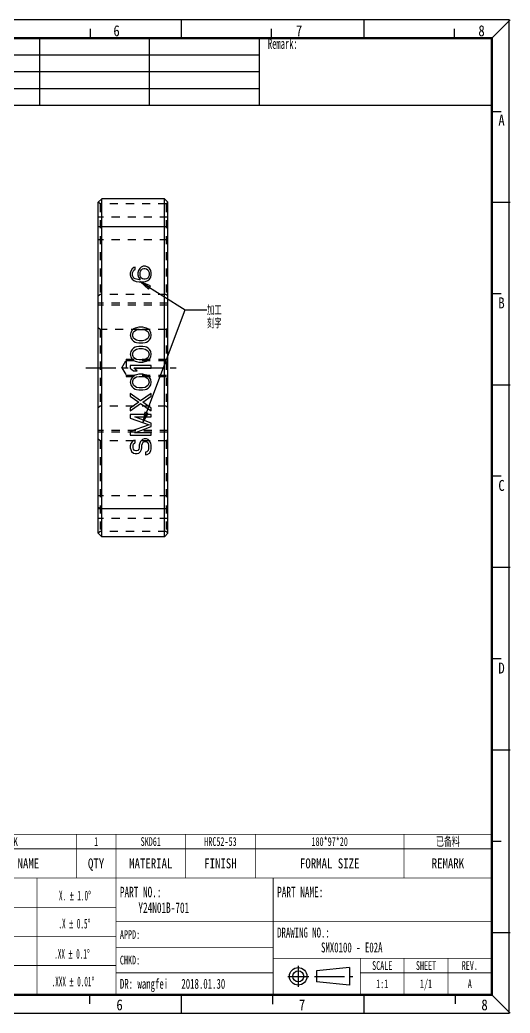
# Model space of a CAD drawing. Header units: millimetres. Extents: x 12 to 416, y 8 to 293.
# Drawn here: x 274.9 to 415.6, y 8.1 to 293.1 of the extents above; entities that cross this region are included whole.
import ezdxf

# ---------------------------------------------------------------- set-up
doc = ezdxf.new("R2010")
doc.units = ezdxf.units.MM
doc.header["$LTSCALE"] = 23.1
doc.linetypes.add('CENTER', pattern=[0.6, 0.375, -0.075, 0.075, -0.075])
doc.linetypes.add('HIDDEN', pattern=[0.2, 0.1, -0.1])
doc.layers.get('0').update_dxf_attribs({"linetype": 'CONTINUOUS'})
for name, color, linetype in [('AXIS', 7, 'CONTINUOUS'), ('DEFAULT_1', 7, 'CENTER'), ('DEFAULT_2', 4, 'HIDDEN'), ('NOTE', 7, 'CONTINUOUS')]:
    doc.layers.add(name, color=color, linetype=linetype)
doc.styles.get("Standard").update_dxf_attribs({"font": 'txt', "width": 0.6})
doc.styles.add('TEXTSTYLE_3', font='txt', dxfattribs={"width": 0.65})
doc.styles.add('TEXTSTYLE_4', font='txt', dxfattribs={"width": 0.8})
doc.styles.add('TEXTSTYLE_5', font='txt', dxfattribs={"width": 0.85})
doc.styles.add('TEXTSTYLE_8', font='txt', dxfattribs={"width": 0.45})
doc.dimstyles.get("Standard").update_dxf_attribs({"dimtxt": 2.5, "dimasz": 3, "dimexe": 1.75, "dimexo": 0.875, "dimtad": 1, "dimdec": 3, "dimzin": 0, "dimdsep": 46, "dimtxsty": 'STANDARD', "dimblk": 'CLOSED', "dimblk1": 'CLOSED', "dimblk2": 'CLOSED', "dimcen": 0.09, "dimadec": 0, "dimazin": 0, "dimtol": 1, "dimtp": 0.001, "dimtm": 0.001, "dimtfac": 1, "dimtdec": 3, "dimtofl": 0, "dimtmove": 0, "dimatfit": 3, "dimldrblk": 'CLOSED', "dimfxl": 1, "dimtolj": 1, "dimtzin": 0, "dimarcsym": 0})

# ---------------------------------------------------------------- blocks, each defined once
blk = doc.blocks.new('*T30')
at = {"color": 0, "linetype": 'ByBlock', "lineweight": -2}
for p, q in [((0, 0), (392.97, 0)), ((0, 0), (0, -19.2)), ((21.2, 0), (21.2, -19.2)), ((52.73, 0), (52.73, -19.2)), ((73.93, 0), (73.93, -19.2)), ((105.46, 0), (105.46, -19.2)), ((136.99, 0), (136.99, -19.2)), ((168.52, 0), (168.52, -19.2)), ((200.05, 0), (200.05, -19.2)), ((231.58, 0), (231.58, -19.2)), ((263.11, 0), (263.11, -19.2)), ((294.64, 0), (294.64, -19.2)), ((326.17, 0), (326.17, -19.2)), ((392.97, 0), (392.97, -19.2)), ((0, -4.8), (326.17, -4.8)), ((0, -9.6), (326.17, -9.6)), ((0, -14.4), (326.17, -14.4)), ((0, -19.2), (392.97, -19.2))]:
    blk.add_line(p, q, dxfattribs=at)
at = {"color": 0, "linetype": 'Continuous'}
for s, insert, char_height, width, attachment_point in [('  Remark:   ', (326.23, -0.06), 3, 66.68, 1), ('Finish Date:', (10.6, -7.2), 2.25, 21.08, 5), ('Future hour:', (63.33, -7.2), 2.25, 21.08, 5), ('Machining Code:', (10.6, -12), 2, 21.08, 5), ('Actual hour:', (63.33, -12), 2.25, 21.08, 5), ('QTY:', (10.6, -16.8), 2.25, 21.08, 5), ('Procedure Date:', (63.33, -16.8), 2, 21.08, 5)]:
    blk.add_mtext(s, dxfattribs=dict(at, insert=insert, char_height=char_height, width=width, attachment_point=attachment_point))
at = {"color": 0, "linetype": 'Continuous', "char_height": 2.25, "width": 21.08, "attachment_point": 5, "line_spacing_factor": 0.9}
for s, insert in [('Order Date: ', (10.6, -2.4)), ('Procedure:', (63.33, -2.4))]:
    blk.add_mtext(s, dxfattribs=dict(at, insert=insert))
blk = doc.blocks.new('*T31')
at = {"color": 2, "linetype": 'Continuous', "const_width": 0.2}
for points in [[(185.555, 46.06), (-0.1, 46.06)], [(0, 0), (0, 46.06)], [(10.58, 33.52), (10.58, 46.06)], [(23.18, 33.52), (23.18, 46.06)], [(66.18, 33.52), (66.18, 46.06)], [(77.58, 0), (77.58, 46.06)], [(97.58, 33.52), (97.58, 46.06)], [(117.58, 33.52), (117.58, 46.06)], [(160.315, 33.52), (160.315, 46.06)], [(185.455, 0), (185.455, 46.06)], [(185.455, 41.87), (0, 41.87)], [(185.455, 33.52), (0, 33.52)], [(30.36, 0), (30.36, 33.52)], [(54.89, 0), (54.89, 33.52)], [(122.72, 0), (122.72, 33.52)], [(77.58, 25.12), (30.36, 25.12)], [(185.455, 20.95), (77.58, 20.95)], [(77.58, 16.79), (30.36, 16.79)], [(122.72, 13.62), (77.58, 13.62)], [(185.455, 10.48), (122.72, 10.48)], [(147.745, 0), (147.745, 10.48)], [(160.315, 0), (160.315, 10.48)], [(172.885, 0), (172.885, 10.48)], [(77.58, 8.4), (30.36, 8.4)], [(122.72, 6.29), (77.58, 6.29)], [(185.455, 6.29), (147.745, 6.29)], [(185.555, 0), (-0.1, 0)]]:
    blk.add_lwpolyline(points, dxfattribs=at)
at = {"layer": 'NOTE', "color": 2, "linetype": 'Continuous', "line_spacing_factor": 0.9}
for s, insert, char_height, width, attachment_point, style in [('1', (5.29, 45.215), 2.5, 3.25, 2, 'TEXTSTYLE_3'), ('E02A', (16.88, 45.215), 2.5, 13, 2, 'TEXTSTYLE_3'), ('M-BLOCK', (44.68, 45.215), 2.5, 28, 2, 'TEXTSTYLE_4'), ('1', (71.88, 45.215), 2.5, 3.25, 2, 'TEXTSTYLE_3'), ('SKD61', (87.58, 45.215), 2.5, 16.25, 2, 'TEXTSTYLE_3'), ('HRC52-53', (107.58, 45.215), 2.5, 26, 2, 'TEXTSTYLE_3'), ('180*97*20', (138.9475, 45.215), 2.5, 29.25, 2, 'TEXTSTYLE_3'), ('已备料 ', (172.885, 45.215), 2.5, 13, 2, 'TEXTSTYLE_3'), ('IT.', (5.29, 39.12), 2.85, 13.68, 2, 'TEXTSTYLE_4'), ('NO.', (16.88, 39.12), 2.85, 13.68, 2, 'TEXTSTYLE_4'), ('WORKPIECE NAME', (44.68, 39.12), 2.85, 63.84, 2, 'TEXTSTYLE_4'), ('QTY', (71.88, 39.12), 2.85, 13.68, 2, 'TEXTSTYLE_4'), ('MATERIAL', (87.58, 39.12), 2.85, 36.48, 2, 'TEXTSTYLE_4'), ('FINISH', (107.58, 39.12), 2.85, 27.36, 2, 'TEXTSTYLE_4'), ('FORMAL SIZE', (138.9475, 39.12), 2.85, 50.16, 2, 'TEXTSTYLE_4'), ('REMARK', (172.885, 39.12), 2.85, 27.36, 2, 'TEXTSTYLE_4'), ('PART NO.:\\P    Y24N01B-701 ', (78.7175, 30.985), 3, 62.4, 1, 'TEXTSTYLE_3'), ('PART NAME:  \\P    ', (123.8575, 30.985), 3, 46.8, 1, 'TEXTSTYLE_3'), ('APPD:  ', (78.7175, 18.535), 2.5, 22.75, 1, 'TEXTSTYLE_3'), ('DRAWING NO.:   \\P          SMX0100 - E02A', (123.8575, 19.2775), 2.85, 88.92, 1, 'TEXTSTYLE_3'), (' \\P \\P \\P \\P \\P \\P \\P \\P \\PTHESE DRAWINGS AND SPECIFICATIONS\\P       ARE THE PROPERTY OF\\P      AMPHENOL CORPORATION\\P  AND SHALL NOT BE REPRODUCED OR\\P COPIED OR USED AS THE BASIS FOR\\PTHE MANUFACTURE OR SALE OF APPARATUS\\PWITHOUT THE WRITTEN PERMISSION OF\\P      AMPHENOL CORPORATION. ', (1.1375, 31.77), 1.2, 56.16, 1, 'TEXTSTYLE_3'), ('CHKD:', (78.7175, 11.205), 2.5, 16.25, 1, 'TEXTSTYLE_3'), ('SCALE', (154.03, 9.635), 2.5, 16.25, 2, 'TEXTSTYLE_3'), ('SHEET', (166.6, 9.635), 2.5, 16.25, 2, 'TEXTSTYLE_3'), ('REV.', (179.17, 9.635), 2.5, 13, 2, 'TEXTSTYLE_3'), ('DR: wangfei   2018.01.30', (78.7175, 4.57), 2.85, 88.92, 1, 'TEXTSTYLE_3'), ('1:1', (154.03, 4.395), 2.5, 9.75, 2, 'TEXTSTYLE_3'), ('1/1', (166.6, 4.395), 2.5, 9.75, 2, 'TEXTSTYLE_3'), ('A', (179.17, 4.395), 2.5, 3.25, 2, 'TEXTSTYLE_3')]:
    blk.add_mtext(s, dxfattribs=dict(at, insert=insert, char_height=char_height, width=width, attachment_point=attachment_point, style=style))
blk = doc.blocks.new('_CLOSED')
at = {"color": 0, "linetype": 'ByBlock'}
for p, q in [((0, 0), (-1, 0.183)), ((-1, 0.183), (-1, -0.183)), ((-1, -0.183), (0, 0)), ((-1, 0), (0, 0))]:
    blk.add_line(p, q, dxfattribs=at)

msp = doc.modelspace()

# ---------------------------------------------------------------- linework, layer by layer
at = {"color": 7, "linetype": 'Continuous'}
for p, q in [((415.3445, 293.0561), (12.216, 293.0561)), ((321.3062, 287.8187), (321.3062, 293.0577)), ((373.6957, 287.8187), (373.6957, 293.0577)), ((410.3683, 287.8187), (415.6072, 293.0577)), ((415.3445, 8.0571), (415.3445, 293.0561)), ((295.1114, 287.8187), (295.1114, 290.4382)), ((347.099, 287.8187), (347.099, 290.4382)), ((399.6668, 287.8187), (399.6668, 290.4382)), ((412.9878, 266.6605), (410.3683, 266.6605)), ((298.3699, 241.7355), (297.3699, 240.7355)), ((297.3699, 145.7355), (297.3699, 240.7355)), ((298.3699, 144.7355), (298.3699, 241.7355)), ((316.3699, 241.7355), (298.3699, 241.7355)), ((316.3699, 144.7355), (316.3699, 241.7355)), ((317.3699, 240.7355), (316.3699, 241.7355)), ((317.3699, 145.7355), (317.3699, 240.7355)), ((415.6072, 240.6682), (410.3683, 240.6682)), ((297.3699, 233.7355), (317.3699, 233.7355)), ((310.2735, 222.3605), (309.6352, 222.1105)), ((310.9118, 222.3605), (310.2735, 222.3605)), ((311.5501, 222.1105), (310.9118, 222.3605)), ((306.699, 220.9855), (306.5713, 220.3605)), ((306.5713, 220.3605), (306.5713, 219.8605)), ((306.5713, 219.8605), (306.699, 219.2355)), ((307.082, 221.6105), (306.699, 220.9855)), ((307.5926, 221.9855), (307.082, 221.6105)), ((307.2096, 220.4855), (307.3373, 220.8605)), ((307.2096, 219.7355), (307.2096, 220.4855)), ((307.3373, 219.3605), (307.2096, 219.7355)), ((307.3373, 220.8605), (307.5926, 221.2355)), ((307.9756, 222.1105), (307.5926, 221.9855)), ((307.5926, 221.2355), (307.9756, 221.4855)), ((307.9756, 221.4855), (307.9756, 222.1105)), ((308.8692, 221.1105), (308.7415, 220.4855)), ((308.7415, 220.4855), (308.7415, 219.8605)), ((308.7415, 219.8605), (308.8692, 219.2355)), ((309.2522, 221.7355), (308.8692, 221.1105)), ((309.6352, 222.1105), (309.2522, 221.7355)), ((309.3798, 220.6105), (309.5075, 220.9855)), ((309.3798, 219.7355), (309.3798, 220.6105)), ((309.5075, 219.3605), (309.3798, 219.7355)), ((309.5075, 220.9855), (309.7628, 221.3605)), ((309.7628, 221.3605), (310.0181, 221.6105)), ((310.0181, 221.6105), (310.4011, 221.7355)), ((310.4011, 221.7355), (310.7841, 221.7355)), ((310.7841, 221.7355), (311.1671, 221.6105)), ((311.1671, 221.6105), (311.5501, 221.3605)), ((312.0607, 221.7355), (311.5501, 222.1105)), ((311.5501, 221.3605), (311.8054, 220.9855)), ((311.8054, 220.9855), (311.933, 220.6105)), ((311.933, 219.7355), (311.8054, 219.3605)), ((311.933, 220.6105), (311.933, 219.7355)), ((312.4437, 221.1105), (312.0607, 221.7355)), ((312.5713, 220.4855), (312.4437, 221.1105)), ((312.4437, 219.2355), (312.5713, 219.8605)), ((312.5713, 219.8605), (312.5713, 220.4855)), ((306.699, 219.2355), (307.082, 218.6105)), ((307.082, 218.6105), (307.5926, 218.2355)), ((307.5926, 218.9855), (307.3373, 219.3605)), ((307.9756, 218.7355), (307.5926, 218.9855)), ((307.5926, 218.2355), (308.2309, 217.9855)), ((308.3586, 218.6105), (307.9756, 218.7355)), ((308.2309, 217.9855), (309.1245, 217.8605)), ((309.1245, 218.4855), (308.3586, 218.6105)), ((308.8692, 219.2355), (309.3798, 218.4855)), ((309.3798, 218.4855), (309.1245, 218.4855)), ((309.1245, 217.8605), (310.0181, 217.8605)), ((309.7628, 218.9855), (309.5075, 219.3605)), ((310.0181, 218.7355), (309.7628, 218.9855)), ((310.4011, 218.6105), (310.0181, 218.7355)), ((310.0181, 217.8605), (310.9118, 217.9855)), ((310.7841, 218.6105), (310.4011, 218.6105)), ((311.1671, 218.7355), (310.7841, 218.6105)), ((310.9118, 217.9855), (311.5501, 218.2355)), ((311.5501, 218.9855), (311.1671, 218.7355)), ((311.8054, 219.3605), (311.5501, 218.9855)), ((311.5501, 218.2355), (312.0607, 218.6105)), ((312.0607, 218.6105), (312.4437, 219.2355)), ((412.9878, 214.4711), (410.3683, 214.4711)), ((306.699, 203.3605), (306.5713, 202.6105)), ((306.5713, 202.6105), (306.699, 201.8605)), ((307.082, 203.9855), (306.699, 203.3605)), ((307.465, 204.3605), (307.082, 203.9855)), ((307.2096, 202.6105), (307.3373, 203.2355)), ((307.3373, 201.9855), (307.2096, 202.6105)), ((307.3373, 203.2355), (307.5926, 203.6105)), ((307.9756, 204.6105), (307.465, 204.3605)), ((307.5926, 203.6105), (308.3586, 204.1105)), ((308.3586, 204.7355), (307.9756, 204.6105)), ((308.9969, 204.8605), (308.3586, 204.7355)), ((308.3586, 204.1105), (309.1245, 204.2355)), ((310.1458, 204.8605), (308.9969, 204.8605)), ((309.1245, 204.2355), (310.0181, 204.2355)), ((310.0181, 204.2355), (310.7841, 204.1105)), ((310.7841, 204.7355), (310.1458, 204.8605)), ((311.1671, 204.6105), (310.7841, 204.7355)), ((310.7841, 204.1105), (311.5501, 203.6105)), ((311.6777, 204.3605), (311.1671, 204.6105)), ((311.5501, 203.6105), (311.8054, 203.2355)), ((312.0607, 203.9855), (311.6777, 204.3605)), ((311.8054, 203.2355), (311.933, 202.6105)), ((311.933, 202.6105), (311.8054, 201.9855)), ((312.4437, 203.3605), (312.0607, 203.9855)), ((312.5713, 202.6105), (312.4437, 203.3605)), ((312.4437, 201.8605), (312.5713, 202.6105)), ((306.699, 201.8605), (307.082, 201.2355)), ((307.082, 201.2355), (307.465, 200.8605)), ((307.5926, 201.6105), (307.3373, 201.9855)), ((307.465, 200.8605), (307.9756, 200.6105)), ((308.3586, 201.1105), (307.5926, 201.6105)), ((307.9756, 200.6105), (308.3586, 200.4855)), ((309.1245, 200.9855), (308.3586, 201.1105)), ((308.3586, 200.4855), (308.9969, 200.3605)), ((308.9969, 200.3605), (310.1458, 200.3605)), ((310.0181, 200.9855), (309.1245, 200.9855)), ((310.7841, 201.1105), (310.0181, 200.9855)), ((310.1458, 200.3605), (310.7841, 200.4855)), ((311.5501, 201.6105), (310.7841, 201.1105)), ((310.7841, 200.4855), (311.1671, 200.6105)), ((311.1671, 200.6105), (311.6777, 200.8605)), ((311.8054, 201.9855), (311.5501, 201.6105)), ((311.6777, 200.8605), (312.0607, 201.2355)), ((312.0607, 201.2355), (312.4437, 201.8605)), ((306.699, 197.8605), (306.5713, 197.1105)), ((306.5713, 197.1105), (306.699, 196.3605)), ((307.082, 198.4855), (306.699, 197.8605)), ((307.465, 198.8605), (307.082, 198.4855)), ((307.2096, 197.1105), (307.3373, 197.7355)), ((307.3373, 196.4855), (307.2096, 197.1105)), ((307.3373, 197.7355), (307.5926, 198.1105)), ((307.9756, 199.1105), (307.465, 198.8605)), ((307.5926, 198.1105), (308.3586, 198.6105)), ((308.3586, 199.2355), (307.9756, 199.1105)), ((308.9969, 199.3605), (308.3586, 199.2355)), ((308.3586, 198.6105), (309.1245, 198.7355)), ((310.1458, 199.3605), (308.9969, 199.3605)), ((309.1245, 198.7355), (310.0181, 198.7355)), ((310.0181, 198.7355), (310.7841, 198.6105)), ((310.7841, 199.2355), (310.1458, 199.3605)), ((311.1671, 199.1105), (310.7841, 199.2355)), ((310.7841, 198.6105), (311.5501, 198.1105)), ((311.6777, 198.8605), (311.1671, 199.1105)), ((311.5501, 198.1105), (311.8054, 197.7355)), ((312.0607, 198.4855), (311.6777, 198.8605)), ((311.8054, 197.7355), (311.933, 197.1105)), ((311.933, 197.1105), (311.8054, 196.4855)), ((312.4437, 197.8605), (312.0607, 198.4855)), ((312.5713, 197.1105), (312.4437, 197.8605)), ((312.4437, 196.3605), (312.5713, 197.1105)), ((306.5713, 193.8605), (306.5713, 193.1105)), ((312.5713, 193.8605), (306.5713, 193.8605)), ((306.699, 196.3605), (307.082, 195.7355)), ((307.082, 195.7355), (307.465, 195.3605)), ((307.5926, 196.1105), (307.3373, 196.4855)), ((307.465, 195.3605), (307.9756, 195.1105)), ((308.3586, 195.6105), (307.5926, 196.1105)), ((307.9756, 195.1105), (308.3586, 194.9855)), ((309.1245, 195.4855), (308.3586, 195.6105)), ((308.3586, 194.9855), (308.9969, 194.8605)), ((308.9969, 194.8605), (310.1458, 194.8605)), ((310.0181, 195.4855), (309.1245, 195.4855)), ((310.7841, 195.6105), (310.0181, 195.4855)), ((310.1458, 194.8605), (310.7841, 194.9855)), ((311.5501, 196.1105), (310.7841, 195.6105)), ((310.7841, 194.9855), (311.1671, 195.1105)), ((311.1671, 195.1105), (311.6777, 195.3605)), ((311.8054, 196.4855), (311.5501, 196.1105)), ((311.6777, 195.3605), (312.0607, 195.7355)), ((312.0607, 195.7355), (312.4437, 196.3605)), ((312.5713, 193.1105), (312.5713, 193.8605)), ((306.5713, 193.1105), (307.465, 192.3605)), ((307.465, 192.3605), (308.4862, 192.3605)), ((307.9756, 191.1105), (307.465, 190.8605)), ((307.5926, 193.1105), (312.5713, 193.1105)), ((308.4862, 192.3605), (307.5926, 193.1105)), ((308.3586, 191.2355), (307.9756, 191.1105)), ((308.9969, 191.3605), (308.3586, 191.2355)), ((310.1458, 191.3605), (308.9969, 191.3605)), ((310.7841, 191.2355), (310.1458, 191.3605)), ((311.1671, 191.1105), (310.7841, 191.2355)), ((311.6777, 190.8605), (311.1671, 191.1105)), ((306.699, 189.8605), (306.5713, 189.1105)), ((306.5713, 189.1105), (306.699, 188.3605)), ((307.082, 190.4855), (306.699, 189.8605)), ((306.699, 188.3605), (307.082, 187.7355)), ((307.465, 190.8605), (307.082, 190.4855)), ((307.2096, 189.1105), (307.3373, 189.7355)), ((307.3373, 188.4855), (307.2096, 189.1105)), ((307.3373, 189.7355), (307.5926, 190.1105)), ((307.5926, 188.1105), (307.3373, 188.4855)), ((307.5926, 190.1105), (308.3586, 190.6105)), ((308.3586, 187.6105), (307.5926, 188.1105)), ((308.3586, 190.6105), (309.1245, 190.7355)), ((309.1245, 190.7355), (310.0181, 190.7355)), ((310.0181, 190.7355), (310.7841, 190.6105)), ((310.7841, 190.6105), (311.5501, 190.1105)), ((311.5501, 188.1105), (310.7841, 187.6105)), ((311.5501, 190.1105), (311.8054, 189.7355)), ((311.8054, 188.4855), (311.5501, 188.1105)), ((312.0607, 190.4855), (311.6777, 190.8605)), ((311.8054, 189.7355), (311.933, 189.1105)), ((311.933, 189.1105), (311.8054, 188.4855)), ((312.4437, 189.8605), (312.0607, 190.4855)), ((312.0607, 187.7355), (312.4437, 188.3605)), ((312.5713, 189.1105), (312.4437, 189.8605)), ((312.4437, 188.3605), (312.5713, 189.1105)), ((415.6072, 188.2787), (410.3683, 188.2787)), ((309.5075, 183.7355), (306.5713, 185.8605)), ((306.5713, 185.8605), (306.5713, 185.1105)), ((307.082, 187.7355), (307.465, 187.3605)), ((307.465, 187.3605), (307.9756, 187.1105)), ((307.9756, 187.1105), (308.3586, 186.9855)), ((309.1245, 187.4855), (308.3586, 187.6105)), ((308.3586, 186.9855), (308.9969, 186.8605)), ((308.9969, 186.8605), (310.1458, 186.8605)), ((310.0181, 187.4855), (309.1245, 187.4855)), ((312.5713, 185.8605), (309.5075, 183.7355)), ((310.7841, 187.6105), (310.0181, 187.4855)), ((310.1458, 186.8605), (310.7841, 186.9855)), ((310.7841, 186.9855), (311.1671, 187.1105)), ((311.1671, 187.1105), (311.6777, 187.3605)), ((311.6777, 187.3605), (312.0607, 187.7355)), ((312.5713, 185.1105), (312.5713, 185.8605)), ((306.5713, 185.1105), (308.9969, 183.3605)), ((308.9969, 183.3605), (306.5713, 181.6105)), ((306.5713, 180.8605), (309.5075, 182.9855)), ((309.5075, 182.9855), (312.5713, 180.8605)), ((310.1458, 183.3605), (312.5713, 185.1105)), ((312.5713, 181.6105), (310.1458, 183.3605)), ((306.5713, 181.6105), (306.5713, 180.8605)), ((312.5713, 179.8605), (306.5713, 179.8605)), ((306.5713, 179.8605), (306.5713, 178.7355)), ((312.5713, 180.8605), (312.5713, 181.6105)), ((312.5713, 179.1105), (312.5713, 179.8605)), ((306.5713, 178.7355), (311.933, 176.8605)), ((311.933, 176.8605), (306.5713, 174.9855)), ((307.8479, 179.1105), (312.5713, 179.1105)), ((312.5713, 177.3605), (307.8479, 179.1105)), ((312.5713, 176.3605), (312.5713, 177.3605)), ((306.5713, 174.9855), (306.5713, 173.8605)), ((306.5713, 173.8605), (312.5713, 173.8605)), ((307.8479, 174.6105), (312.5713, 176.3605)), ((312.5713, 174.6105), (307.8479, 174.6105)), ((312.5713, 173.8605), (312.5713, 174.6105)), ((306.699, 171.4855), (306.5713, 170.8605)), ((307.082, 171.9855), (306.699, 171.4855)), ((307.5926, 172.3605), (307.082, 171.9855)), ((307.3373, 170.9855), (307.465, 171.3605)), ((307.465, 171.3605), (307.7203, 171.6105)), ((307.9756, 172.4855), (307.5926, 172.3605)), ((307.7203, 171.6105), (307.9756, 171.7355)), ((307.9756, 171.7355), (307.9756, 172.4855)), ((309.2522, 171.6105), (309.1245, 170.9855)), ((309.5075, 172.1105), (309.2522, 171.6105)), ((310.0181, 172.6105), (309.5075, 172.1105)), ((309.8905, 170.9855), (310.0181, 171.4855)), ((310.5288, 172.8605), (310.0181, 172.6105)), ((310.0181, 171.4855), (310.2735, 171.8605)), ((310.2735, 171.8605), (310.6564, 172.1105)), ((311.1671, 172.8605), (310.5288, 172.8605)), ((310.6564, 172.1105), (311.0394, 172.1105)), ((311.0394, 172.1105), (311.4224, 171.8605)), ((311.6777, 172.6105), (311.1671, 172.8605)), ((311.4224, 171.8605), (311.6777, 171.4855)), ((312.1884, 172.1105), (311.6777, 172.6105)), ((311.6777, 171.4855), (311.8054, 170.9855)), ((312.4437, 171.6105), (312.1884, 172.1105)), ((312.5713, 170.9855), (312.4437, 171.6105)), ((306.5713, 170.8605), (306.5713, 170.2355)), ((306.5713, 170.2355), (306.699, 169.7355)), ((306.699, 169.7355), (306.9543, 169.2355)), ((306.9543, 169.2355), (307.465, 168.7355)), ((307.3373, 170.2355), (307.3373, 170.9855)), ((307.465, 169.8605), (307.3373, 170.2355)), ((307.7203, 169.4855), (307.465, 169.8605)), ((307.465, 168.7355), (307.9756, 168.6105)), ((308.1032, 169.3605), (307.7203, 169.4855)), ((307.9756, 168.6105), (308.4862, 168.6105)), ((308.3586, 169.3605), (308.1032, 169.3605)), ((308.7415, 169.4855), (308.3586, 169.3605)), ((308.4862, 168.6105), (308.9969, 168.7355)), ((308.9969, 169.8605), (308.7415, 169.4855)), ((309.1245, 170.2355), (308.9969, 169.8605)), ((308.9969, 168.7355), (309.5075, 169.2355)), ((309.1245, 170.9855), (309.1245, 170.2355)), ((309.5075, 169.2355), (309.7628, 169.7355)), ((309.7628, 169.7355), (309.8905, 170.2355)), ((309.8905, 170.2355), (309.8905, 170.9855)), ((311.2947, 169.1105), (310.9118, 168.9855)), ((310.9118, 168.9855), (310.9118, 168.2355)), ((310.9118, 168.2355), (311.4224, 168.3605)), ((311.6777, 169.4855), (311.2947, 169.1105)), ((311.4224, 168.3605), (312.0607, 168.7355)), ((311.8054, 169.9855), (311.6777, 169.4855)), ((311.8054, 170.9855), (311.8054, 169.9855)), ((312.0607, 168.7355), (312.4437, 169.3605)), ((312.4437, 169.3605), (312.5713, 169.9855)), ((312.5713, 169.9855), (312.5713, 170.9855)), ((412.9878, 162.084), (410.3683, 162.084)), ((317.3699, 152.7355), (297.3699, 152.7355)), ((297.3699, 145.7355), (298.3699, 144.7355)), ((317.3699, 145.7355), (316.3699, 144.7355)), ((316.3699, 144.7355), (298.3699, 144.7355)), ((415.6072, 135.8892), (410.3683, 135.8892)), ((412.9878, 109.6945), (410.3683, 109.6945)), ((415.6072, 83.4997), (410.3683, 83.4997)), ((412.9878, 57.305), (410.3683, 57.305)), ((415.6072, 31.1103), (410.3683, 31.1103)), ((294.9423, 10.6784), (294.9423, 13.2978)), ((321.3062, 8.0589), (321.3062, 13.2978)), ((347.5009, 10.6754), (347.5009, 13.2948)), ((373.6957, 8.0589), (373.6957, 13.2978)), ((399.8904, 10.6784), (399.8904, 13.2978)), ((410.3683, 13.2978), (415.6072, 8.0589)), ((12.216, 8.0571), (415.3445, 8.0571))]:
    msp.add_line(p, q, dxfattribs=at)
at = {"color": 1, "linetype": 'Continuous'}
for p, q in [((369.4843, 21.1303), (360.0542, 20.1873)), ((360.0542, 20.1873), (360.0542, 17.0439)), ((369.4843, 21.1303), (369.4843, 16.1009)), ((369.4843, 16.1009), (360.0542, 17.0439))]:
    msp.add_line(p, q, dxfattribs=at)
at = {"color": 7, "linetype": 'Continuous', "const_width": 0.7}
for points in [[(410.3683, 287.8187), (17.4472, 287.8187)], [(410.3683, 13.2978), (410.3683, 287.8187)], [(17.4472, 13.2978), (410.3683, 13.2978)]]:
    msp.add_lwpolyline(points, dxfattribs=at)
at = {"color": 1, "linetype": 'Continuous'}
for radius in [2.5147, 1.5717]:
    msp.add_circle((354.7699, 18.6156), radius, dxfattribs=at)
at = {"layer": 'AXIS', "color": 1, "linetype": 'CENTER'}
msp.add_line((293.7748, 193.2355), (320.965, 193.2355), dxfattribs=at)
at = {"layer": 'DEFAULT_1', "color": 6, "linetype": 'CENTER'}
for p, q in [((354.7699, 21.646), (354.7699, 15.5852)), ((351.7395, 18.6156), (357.8003, 18.6156)), ((359.4194, 18.6156), (370.4796, 18.6156))]:
    msp.add_line(p, q, dxfattribs=at)
at = {"layer": 'DEFAULT_2', "color": 4, "linetype": 'HIDDEN'}
for p, q in [((297.8699, 240.2355), (297.3699, 240.7355)), ((297.8699, 240.2355), (297.8699, 214.2355)), ((316.8699, 240.2355), (297.8699, 240.2355)), ((316.8699, 240.2355), (317.3699, 240.7355)), ((316.8699, 240.2355), (316.8699, 214.2355)), ((317.3699, 236.4855), (297.3699, 236.4855)), ((317.3699, 229.9855), (297.3699, 229.9855)), ((297.8699, 214.2355), (297.3699, 213.7355)), ((316.8699, 214.2355), (297.8699, 214.2355)), ((316.8699, 214.2355), (317.3699, 213.7355)), ((317.3699, 211.7355), (297.3699, 211.7355)), ((317.3699, 211.2355), (297.3699, 211.2355)), ((297.8699, 204.2355), (297.3699, 204.7355)), ((297.8699, 204.2355), (297.8699, 182.2355)), ((309.1245, 204.2355), (297.8699, 204.2355)), ((316.8699, 204.2355), (310.0181, 204.2355)), ((316.8699, 204.2355), (317.3699, 204.7355)), ((316.8699, 204.2355), (316.8699, 182.2355)), ((304.1081, 193.2355), (305.3699, 195.3355)), ((305.3699, 195.7355), (305.3699, 190.7355)), ((305.3699, 195.7355), (317.3699, 195.7355)), ((305.3699, 195.3355), (317.3699, 195.3355)), ((304.1081, 193.2355), (305.3699, 191.1355)), ((305.3699, 191.1355), (317.3699, 191.1355)), ((305.3699, 190.7355), (309.1245, 190.7355)), ((310.0181, 190.7355), (317.3699, 190.7355)), ((297.8699, 182.2355), (297.3699, 181.7355)), ((316.8699, 182.2355), (297.8699, 182.2355)), ((316.8699, 182.2355), (317.3699, 181.7355)), ((317.3699, 175.2355), (297.3699, 175.2355)), ((317.3699, 174.7355), (297.3699, 174.7355)), ((297.8699, 172.2355), (297.3699, 172.7355)), ((316.8699, 172.2355), (297.8699, 172.2355)), ((297.8699, 172.2355), (297.8699, 146.2355)), ((316.8699, 172.2355), (317.3699, 172.7355)), ((316.8699, 172.2355), (316.8699, 146.2355)), ((317.3699, 156.4855), (297.3699, 156.4855)), ((298.3699, 152.7355), (297.3699, 153.1497)), ((316.3699, 152.7355), (317.3699, 153.1497)), ((317.3699, 149.9855), (297.3699, 149.9855)), ((297.8699, 146.2355), (297.3699, 145.7355)), ((316.8699, 146.2355), (297.8699, 146.2355)), ((316.8699, 146.2355), (317.3699, 145.7355))]:
    msp.add_line(p, q, dxfattribs=at)

# ---------------------------------------------------------------- block references
for name, p in [('*T30', (17.3818, 287.7958)), ('*T31', (224.8588, 13.3273))]:
    msp.add_blockref(name, p)

# ---------------------------------------------------------------- texts
at = {"color": 7, "linetype": 'Continuous', "char_height": 3.1434, "width": 2.671864, "line_spacing_factor": 0.9, "style": 'TEXTSTYLE_5'}
for s, insert, attachment_point in [('6', (302.6196, 291.5066), 2), ('7', (355.0091, 291.5066), 2), ('8', (407.3985, 291.5066), 2), ('A', (414.0404, 265.8151), 3), ('B', (414.0404, 213.4257), 3), ('C', (414.0404, 161.0362), 3), ('D', (414.0404, 108.6467), 3), ('6', (303.4825, 12.0056), 2), ('7', (355.872, 12.0056), 2), ('8', (408.2615, 12.0056), 2)]:
    msp.add_mtext(s, dxfattribs=dict(at, insert=insert, attachment_point=attachment_point))
at = {"layer": 'NOTE', "color": 2, "linetype": 'Continuous', "insert": (328.5803, 211.069), "char_height": 2.5, "width": 6, "attachment_point": 1, "line_spacing_factor": 0.9}
msp.add_mtext('加工刻字', dxfattribs=at)
at = {"layer": 'NOTE', "color": 2, "linetype": 'Continuous', "char_height": 2.8, "attachment_point": 1, "line_spacing_factor": 0.9, "style": 'TEXTSTYLE_8'}
for s, insert, width in [('X. \\Fgdt;{\\Fgdt;`}\\Ftxt; 1.0\\Fgdt;{\\Fgdt;~}', (286.0888, 43.1922), 13.953333), ('.X \\Fgdt;{\\Fgdt;`}\\Ftxt; 0.5\\Fgdt;{\\Fgdt;~}', (285.9392, 35.1641), 13.953333), ('.XX \\Fgdt;{\\Fgdt;`}\\Ftxt; 0.1\\Fgdt;{\\Fgdt;~}', (284.726, 26.4745), 15.213333), ('.XXX \\Fgdt;{\\Fgdt;`}\\Ftxt; 0.01\\Fgdt;{\\Fgdt;~}', (283.9826, 18.5265), 17.733333)]:
    msp.add_mtext(s, dxfattribs=dict(at, insert=insert, width=width))

# ---------------------------------------------------------------- leaders
at = {"layer": 'NOTE', "color": 2, "linetype": 'Continuous', "annotation_type": 0, "has_hookline": 1, "hookline_direction": 1, "text_width": 4.0894}
for points in [[(309.5068, 217.8605), (322.3303, 209.819), (328.5803, 209.819)], [(310.1528, 177.483), (322.3303, 209.819), (328.5803, 209.819)]]:
    msp.add_leader(points, dimstyle='STANDARD', override={"dimtad": 0}, dxfattribs=at)

doc.saveas('drawing.dxf')
